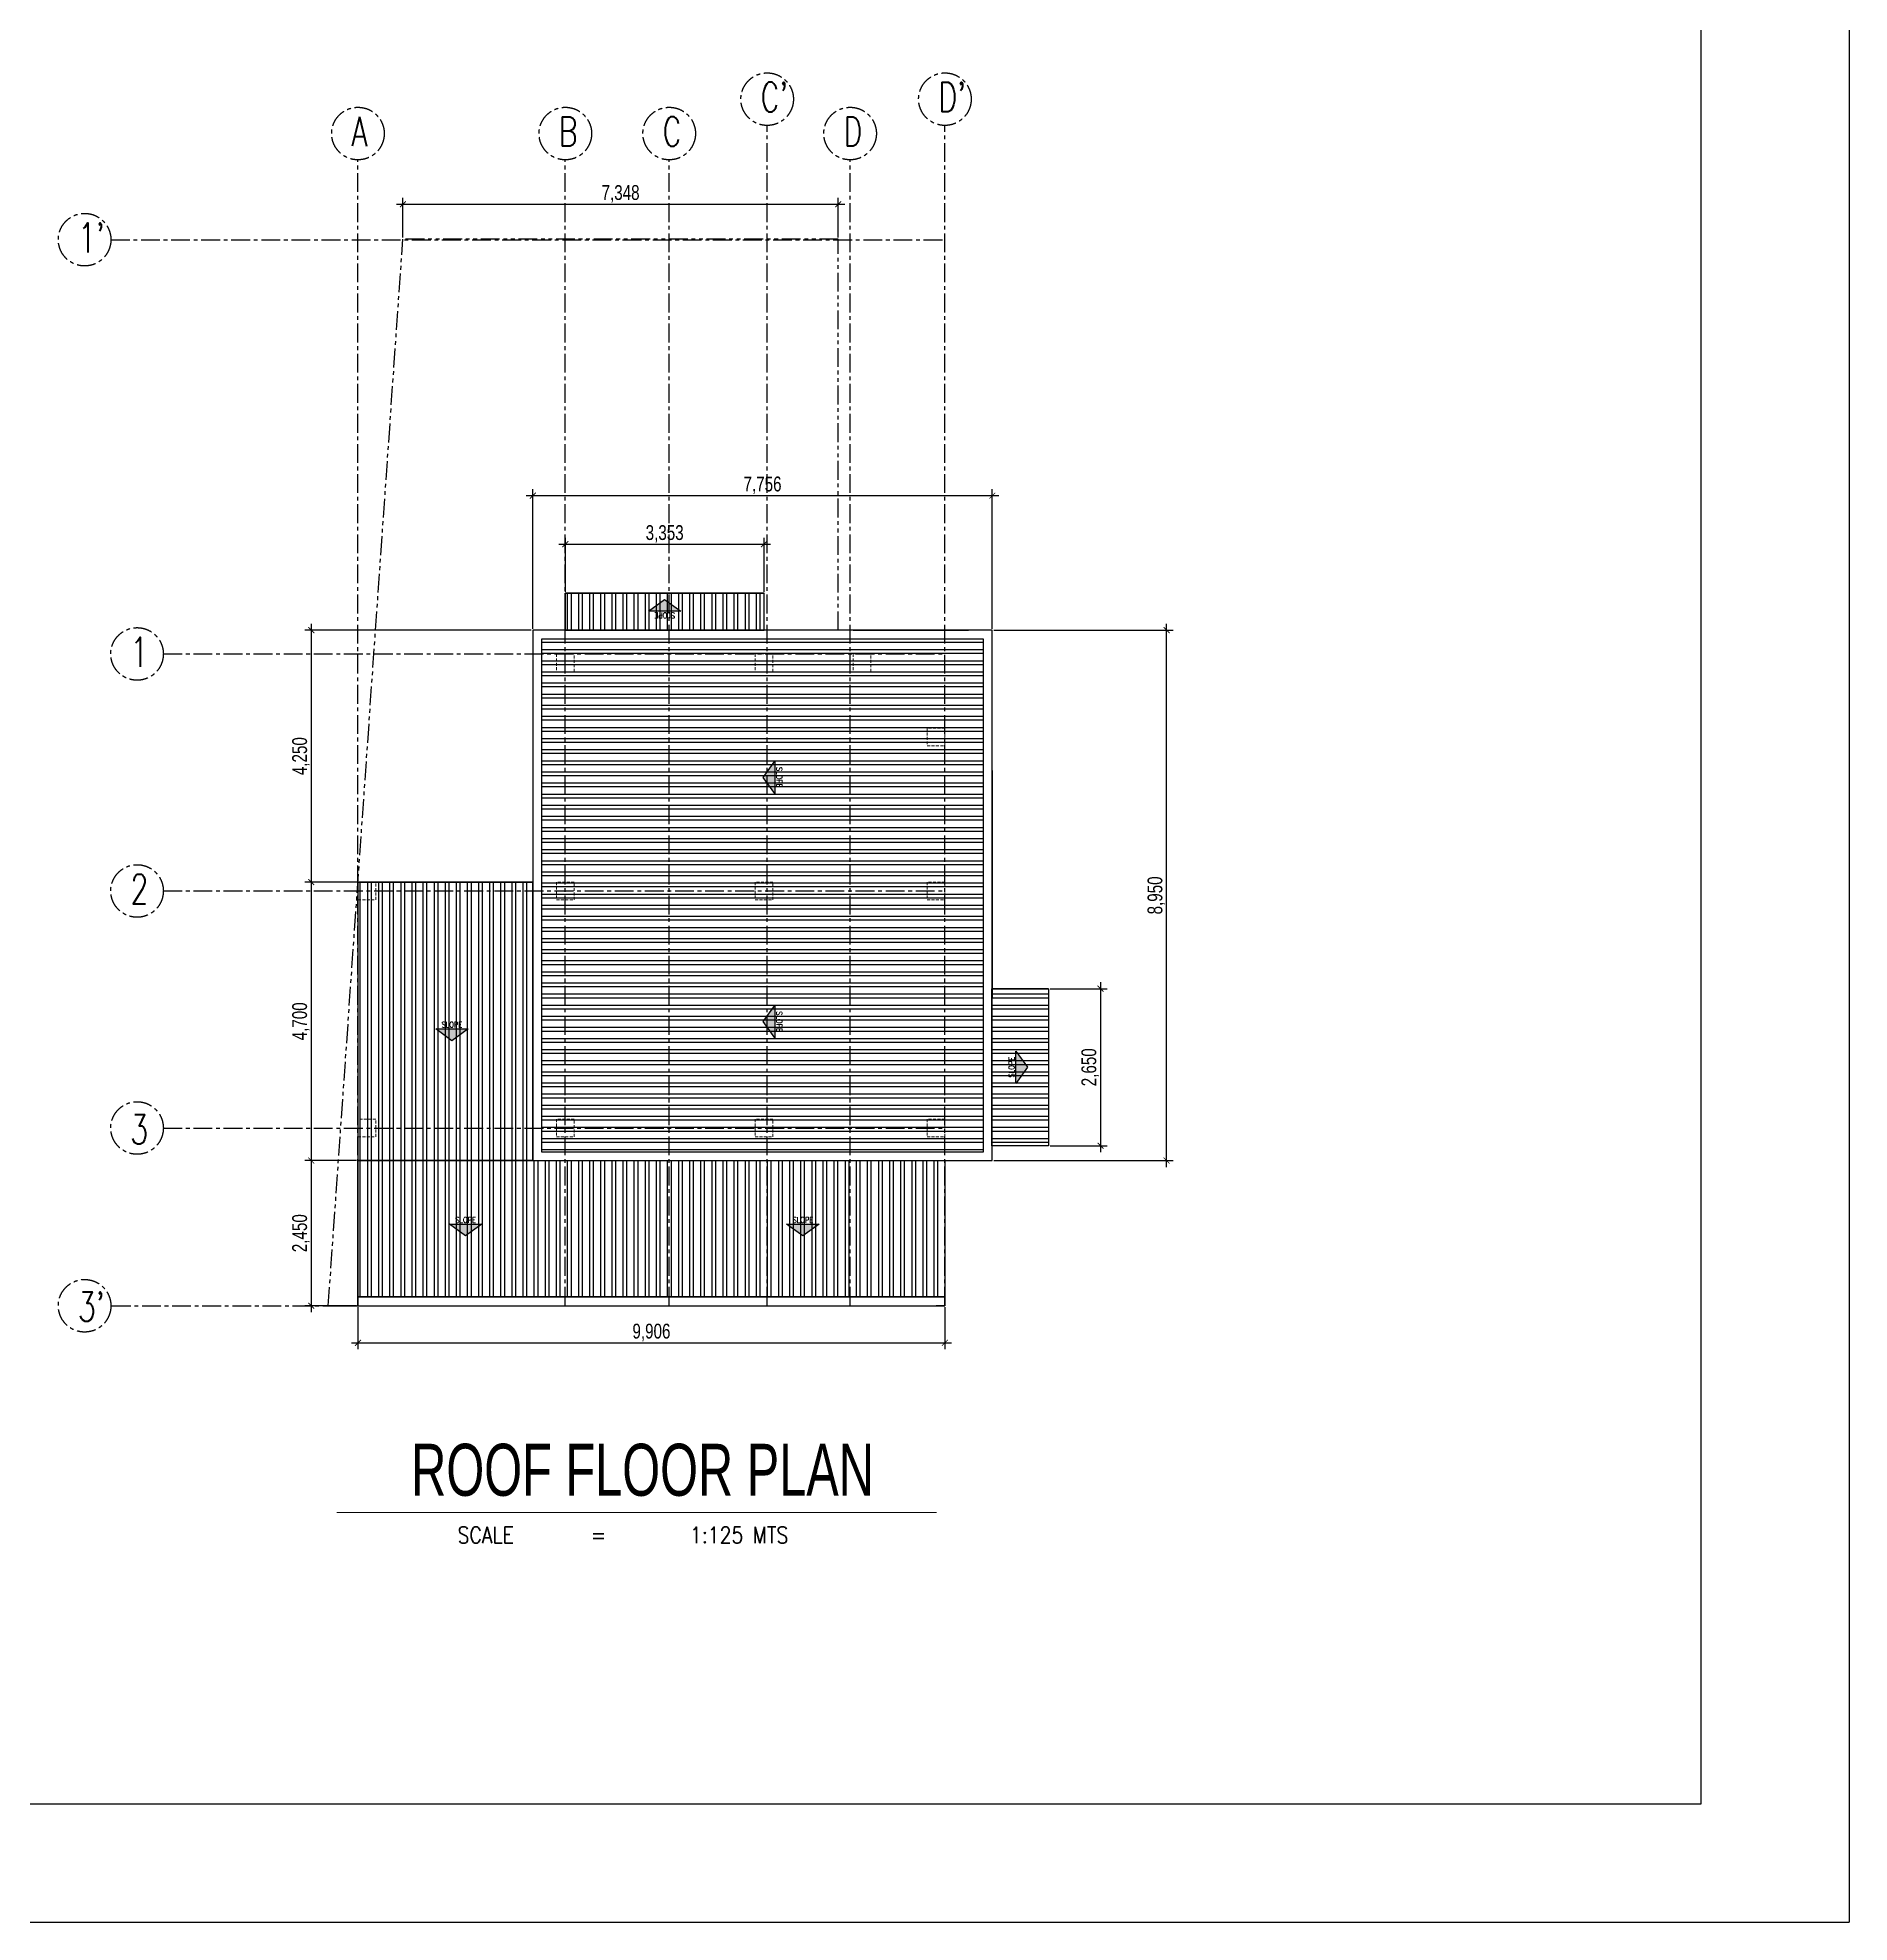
# Model space of a CAD drawing. Header units: millimetres. Extents: x -248340 to 456025, y 261499 to 1049645.
# Drawn here: x -63715 to -33139, y 363632 to 395435 of the extents above; entities that cross this region are included whole.
import ezdxf
from ezdxf.enums import TextEntityAlignment as Align

# ---------------------------------------------------------------- set-up
doc = ezdxf.new("R2010")
doc.units = ezdxf.units.MM
doc.header["$LTSCALE"] = 8
doc.header["$MEASUREMENT"] = 0
doc.header["$PDMODE"] = 3
doc.header["$PDSIZE"] = 0.3125
for name, pattern in [('CENTER', [50.8, 31.75, -6.35, 6.35, -6.35]), ('CONTINOUS', [0]), ('DASHED2', [0.375, 0.25, -0.125]), ('PHANTOM', [63.5, 31.75, -6.35, 6.35, -6.35, 6.35, -6.35])]:
    doc.linetypes.add(name, pattern=pattern)
doc.layers.get('0').update_dxf_attribs({"linetype": 'CONTINUOUS'})
doc.layers.get('DEFPOINTS').update_dxf_attribs({"color": 8, "linetype": 'CONTINUOUS'})
for name, color, linetype, lineweight in [('A-ANNO-DIMS', 211, 'CONTINUOUS', 9), ('DIM', 2, 'CONTINUOUS', 25), ('S_wall', 251, 'CONTINUOUS', 0)]:
    doc.layers.add(name, color=color, linetype=linetype, lineweight=lineweight)
for name, color, linetype in [('ar_grid', 10, 'CENTER'), ('AR_ROOF', 7, 'CONTINUOUS'), ('ar_wall', 7, 'CONTINOUS'), ('MARK', 7, 'CONTINUOUS'), ('TEXT', 2, 'CONTINUOUS')]:
    doc.layers.add(name, color=color, linetype=linetype)
doc.layers.add('mv', color=30, linetype='CONTINUOUS', plot=False)
doc.styles.add('EN-SCL-DIM', font='swisscl.ttf')
doc.styles.add('ROMANS', font='ROMANS', dxfattribs={"width": 0.8, "bigfont": 'BIGFONT'})
doc.styles.get("Standard").update_dxf_attribs({"font": 'txt.shx', "width": 0.7, "bigfont": 'extfont.shx'})
doc.dimstyles.new('SC50', dxfattribs={"dimscale": 0.5, "dimtxt": 250, "dimasz": 200, "dimexe": 220, "dimexo": 50, "dimgap": 50, "dimtad": 1, "dimdec": 0, "dimrnd": 1, "dimzin": 0, "dimdsep": 46, "dimlunit": 6, "dimtxsty": 'EN-SCL-DIM', "dimblk": 'ARCHTICK', "dimcen": 100, "dimdle": 220, "dimclrd": 1, "dimclre": 1, "dimclrt": 3, "dimadec": 0, "dimazin": 0, "dimtfac": 1, "dimtdec": 0, "dimtofl": 0, "dimtmove": 0, "dimatfit": 3, "dimldrblk": 'OPEN90', "dimfxl": 1, "dimtolj": 1, "dimtzin": 0, "dimarcsym": 1})
pattern_1 = [(180, (-178145.3, 735484.81), (-1e-14, -187.5), []), (180, (-178207.8, 735547.31), (-1e-14, -187.5), [])]
pattern_2 = [(90, (-178145.3, 735484.81), (-187.5, 0), []), (90, (-178082.8, 735547.31), (-187.5, 0), [])]

# ---------------------------------------------------------------- blocks, each defined once
blk = doc.blocks.new('SKOPE')
at = {"layer": 'AR_ROOF', "ltscale": 1.25, "true_color": 0x939598}
h = blk.add_hatch(color=252, dxfattribs=at)
h.dxf.hatch_style = 1
h.paths.add_polyline_path([(117439, -356712), (117166, -356911), (116892, -356712)])
at = {"layer": 'AR_ROOF', "ltscale": 1.25}
for p, q in [((116892, -356712), (117439, -356712)), ((117166, -356911), (116892, -356712)), ((117439, -356712), (117166, -356911))]:
    blk.add_line(p, q, dxfattribs=at)
at = {"layer": 'TEXT', "linetype": 'Continuous', "style": 'ROMANS', "width": 0.85}
blk.add_text('SLOPE', height=96.9, dxfattribs=at).set_placement((117166, -356640), align=Align.MIDDLE)
blk = doc.blocks.new('231')
at = {"layer": 'A-ANNO-DIMS', "color": 0, "linetype": 'DASHED2', "ltscale": 25}
for points in [[(123186, -350749), (123486, -350749), (123486, -350449), (123186, -350449)], [(126539, -350749), (126839, -350749), (126839, -350449), (126539, -350449)], [(128192, -350749), (128492, -350749), (128492, -350449), (128192, -350449)], [(129442, -351999), (129742, -351999), (129742, -351699), (129442, -351699)], [(119836, -354599), (120136, -354599), (120136, -354299), (119836, -354299)], [(123186, -354599), (123486, -354599), (123486, -354299), (123186, -354299)], [(126539, -354599), (126839, -354599), (126839, -354299), (126539, -354299)], [(129442, -354599), (129742, -354599), (129742, -354299), (129442, -354299)], [(119836, -358599), (120136, -358599), (120136, -358299), (119836, -358299)], [(123186, -358599), (123486, -358599), (123486, -358299), (123186, -358299)], [(126539, -358599), (126839, -358599), (126839, -358299), (126539, -358299)], [(129442, -358599), (129742, -358599), (129742, -358299), (129442, -358299)]]:
    blk.add_lwpolyline(points, close=True, dxfattribs=at)
blk = doc.blocks.new('_ArchTick')
at = {"color": 0, "linetype": 'ByBlock', "const_width": 0.15}
blk.add_lwpolyline([(-0.5, -0.5), (0.5, 0.5)], dxfattribs=at)
blk = doc.blocks.new('*D982')
at = {"layer": 'DEFPOINTS', "color": 0, "ltscale": 1.25, "transparency": 16777216}
for p in [(-51456, 386887), (-54809, 386061), (-51456, 386061)]:
    blk.add_point(p, dxfattribs=at)
at = {"layer": 'DIM', "color": 1, "lineweight": -2, "ltscale": 1.25, "transparency": 16777216}
for p, q in [((-54919, 386887), (-51346, 386887)), ((-54809, 386086), (-54809, 386997)), ((-51456, 386086), (-51456, 386997))]:
    blk.add_line(p, q, dxfattribs=at)
at = {"layer": 'DIM', "color": 1, "lineweight": -2, "ltscale": 1.25, "transparency": 16777216, "xscale": 100, "yscale": 100, "zscale": 100, "rotation": 180}
blk.add_blockref('_ArchTick', (-54809, 386887), dxfattribs=at)
at = {"layer": 'DIM', "color": 1, "lineweight": -2, "ltscale": 1.25, "transparency": 16777216, "xscale": 100, "yscale": 100, "zscale": 100}
blk.add_blockref('_ArchTick', (-51456, 386887), dxfattribs=at)
at = {"layer": 'DIM', "color": 3, "ltscale": 1.25, "transparency": 16777216, "insert": (-53133, 387061), "char_height": 125, "attachment_point": 5, "style": 'EN-SCL-DIM'}
blk.add_mtext('\\A1;{\\H2x;3,353}', dxfattribs=at)
blk = doc.blocks.new('_Open90')
at = {"color": 0, "linetype": 'ByBlock', "lineweight": -2}
for p, q in [((0, 0), (-1, 0)), ((-0.5, 0.5), (0, 0)), ((0, 0), (-0.5, -0.5))]:
    blk.add_line(p, q, dxfattribs=at)
blk = doc.blocks.new('*D983')
at = {"layer": 'DEFPOINTS', "color": 0, "ltscale": 1.25, "transparency": 16777216}
for p in [(-47603, 387707), (-55359, 385436), (-47603, 385436)]:
    blk.add_point(p, dxfattribs=at)
at = {"layer": 'DIM', "color": 1, "lineweight": -2, "ltscale": 1.25, "transparency": 16777216}
for p, q in [((-55469, 387707), (-47493, 387707)), ((-55359, 385461), (-55359, 387817)), ((-47603, 385461), (-47603, 387817))]:
    blk.add_line(p, q, dxfattribs=at)
at = {"layer": 'DIM', "color": 1, "lineweight": -2, "ltscale": 1.25, "transparency": 16777216, "xscale": 100, "yscale": 100, "zscale": 100, "rotation": 180}
blk.add_blockref('_ArchTick', (-55359, 387707), dxfattribs=at)
at = {"layer": 'DIM', "color": 1, "lineweight": -2, "ltscale": 1.25, "transparency": 16777216, "xscale": 100, "yscale": 100, "zscale": 100}
blk.add_blockref('_ArchTick', (-47603, 387707), dxfattribs=at)
at = {"layer": 'DIM', "color": 3, "ltscale": 1.25, "transparency": 16777216, "insert": (-51481, 387881), "char_height": 125, "attachment_point": 5, "style": 'EN-SCL-DIM'}
blk.add_mtext('\\A1;{\\H2x;7,756}', dxfattribs=at)
blk = doc.blocks.new('*D984')
at = {"layer": 'DEFPOINTS', "color": 0, "ltscale": 1.25, "transparency": 16777216}
for p in [(-46653, 379386), (-46653, 376736), (-45777, 376736)]:
    blk.add_point(p, dxfattribs=at)
at = {"layer": 'DIM', "color": 1, "lineweight": -2, "ltscale": 1.25, "transparency": 16777216}
for p, q in [((-45777, 379496), (-45777, 376626)), ((-46628, 379386), (-45667, 379386)), ((-46628, 376736), (-45667, 376736))]:
    blk.add_line(p, q, dxfattribs=at)
at = {"layer": 'DIM', "color": 1, "lineweight": -2, "ltscale": 1.25, "transparency": 16777216, "xscale": 100, "yscale": 100, "zscale": 100}
for p, rotation in [((-45777, 379386), 90), ((-45777, 376736), 270)]:
    blk.add_blockref('_ArchTick', p, dxfattribs=dict(at, rotation=rotation))
at = {"layer": 'DIM', "color": 3, "ltscale": 1.25, "transparency": 16777216, "insert": (-45951, 378061), "char_height": 125, "attachment_point": 5, "rotation": 90, "style": 'EN-SCL-DIM'}
blk.add_mtext('\\A1;{\\H2x;2,650}', dxfattribs=at)
blk = doc.blocks.new('*D985')
at = {"layer": 'DEFPOINTS', "color": 0, "ltscale": 1.25, "transparency": 16777216}
for p in [(-47603, 385436), (-44661, 385436), (-47603, 376486)]:
    blk.add_point(p, dxfattribs=at)
at = {"layer": 'DIM', "color": 1, "lineweight": -2, "ltscale": 1.25, "transparency": 16777216}
for p, q in [((-44661, 376376), (-44661, 385546)), ((-47578, 385436), (-44551, 385436)), ((-47578, 376486), (-44551, 376486))]:
    blk.add_line(p, q, dxfattribs=at)
at = {"layer": 'DIM', "color": 1, "lineweight": -2, "ltscale": 1.25, "transparency": 16777216, "xscale": 100, "yscale": 100, "zscale": 100}
for p, rotation in [((-44661, 385436), 90), ((-44661, 376486), 270)]:
    blk.add_blockref('_ArchTick', p, dxfattribs=dict(at, rotation=rotation))
at = {"layer": 'DIM', "color": 3, "ltscale": 1.25, "transparency": 16777216, "insert": (-44835, 380961), "char_height": 125, "attachment_point": 5, "rotation": 90, "style": 'EN-SCL-DIM'}
blk.add_mtext('\\A1;{\\H2x;8,950}', dxfattribs=at)
blk = doc.blocks.new('*D986')
at = {"layer": 'DEFPOINTS', "color": 0, "ltscale": 1.25, "transparency": 16777216}
for p in [(-55359, 385436), (-59097, 381186), (-55359, 381186)]:
    blk.add_point(p, dxfattribs=at)
at = {"layer": 'DIM', "color": 1, "lineweight": -2, "ltscale": 1.25, "transparency": 16777216}
for p, q in [((-59097, 385546), (-59097, 381076)), ((-55384, 385436), (-59207, 385436)), ((-55384, 381186), (-59207, 381186))]:
    blk.add_line(p, q, dxfattribs=at)
at = {"layer": 'DIM', "color": 1, "lineweight": -2, "ltscale": 1.25, "transparency": 16777216, "xscale": 100, "yscale": 100, "zscale": 100}
for p, rotation in [((-59097, 385436), 90), ((-59097, 381186), 270)]:
    blk.add_blockref('_ArchTick', p, dxfattribs=dict(at, rotation=rotation))
at = {"layer": 'DIM', "color": 3, "ltscale": 1.25, "transparency": 16777216, "insert": (-59271, 383311), "char_height": 125, "attachment_point": 5, "rotation": 90, "style": 'EN-SCL-DIM'}
blk.add_mtext('\\A1;{\\H2x;4,250}', dxfattribs=at)
blk = doc.blocks.new('*D987')
at = {"layer": 'DEFPOINTS', "color": 0, "ltscale": 1.25, "transparency": 16777216}
for p in [(-58309, 381186), (-59097, 376486), (-58309, 376486)]:
    blk.add_point(p, dxfattribs=at)
at = {"layer": 'DIM', "color": 1, "lineweight": -2, "ltscale": 1.25, "transparency": 16777216}
for p, q in [((-58334, 381186), (-59207, 381186)), ((-59097, 381296), (-59097, 376376)), ((-58334, 376486), (-59207, 376486))]:
    blk.add_line(p, q, dxfattribs=at)
at = {"layer": 'DIM', "color": 1, "lineweight": -2, "ltscale": 1.25, "transparency": 16777216, "xscale": 100, "yscale": 100, "zscale": 100}
for p, rotation in [((-59097, 381186), 90), ((-59097, 376486), 270)]:
    blk.add_blockref('_ArchTick', p, dxfattribs=dict(at, rotation=rotation))
at = {"layer": 'DIM', "color": 3, "ltscale": 1.25, "transparency": 16777216, "insert": (-59271, 378836), "char_height": 125, "attachment_point": 5, "rotation": 90, "style": 'EN-SCL-DIM'}
blk.add_mtext('\\A1;{\\H2x;4,700}', dxfattribs=at)
blk = doc.blocks.new('*D988')
at = {"layer": 'DEFPOINTS', "color": 0, "ltscale": 1.25, "transparency": 16777216}
for p in [(-58309, 376486), (-59097, 374036), (-58309, 374036)]:
    blk.add_point(p, dxfattribs=at)
at = {"layer": 'DIM', "color": 1, "lineweight": -2, "ltscale": 1.25, "transparency": 16777216}
for p, q in [((-59097, 376596), (-59097, 373926)), ((-58334, 376486), (-59207, 376486)), ((-58334, 374036), (-59207, 374036))]:
    blk.add_line(p, q, dxfattribs=at)
at = {"layer": 'DIM', "color": 1, "lineweight": -2, "ltscale": 1.25, "transparency": 16777216, "xscale": 100, "yscale": 100, "zscale": 100}
for p, rotation in [((-59097, 376486), 90), ((-59097, 374036), 270)]:
    blk.add_blockref('_ArchTick', p, dxfattribs=dict(at, rotation=rotation))
at = {"layer": 'DIM', "color": 3, "ltscale": 1.25, "transparency": 16777216, "insert": (-59271, 375261), "char_height": 125, "attachment_point": 5, "rotation": 90, "style": 'EN-SCL-DIM'}
blk.add_mtext('\\A1;{\\H2x;2,450}', dxfattribs=at)
blk = doc.blocks.new('*D989')
at = {"layer": 'DEFPOINTS', "color": 0, "ltscale": 1.25, "transparency": 16777216}
for p in [(-58309, 374036), (-48403, 374036), (-48403, 373412)]:
    blk.add_point(p, dxfattribs=at)
at = {"layer": 'DIM', "color": 1, "lineweight": -2, "ltscale": 1.25, "transparency": 16777216}
for p, q in [((-58309, 374011), (-58309, 373302)), ((-48403, 374011), (-48403, 373302)), ((-58419, 373412), (-48293, 373412))]:
    blk.add_line(p, q, dxfattribs=at)
at = {"layer": 'DIM', "color": 1, "lineweight": -2, "ltscale": 1.25, "transparency": 16777216, "xscale": 100, "yscale": 100, "zscale": 100, "rotation": 180}
blk.add_blockref('_ArchTick', (-58309, 373412), dxfattribs=at)
at = {"layer": 'DIM', "color": 1, "lineweight": -2, "ltscale": 1.25, "transparency": 16777216, "xscale": 100, "yscale": 100, "zscale": 100}
blk.add_blockref('_ArchTick', (-48403, 373412), dxfattribs=at)
at = {"layer": 'DIM', "color": 3, "ltscale": 1.25, "transparency": 16777216, "insert": (-53356, 373585), "char_height": 125, "attachment_point": 5, "style": 'EN-SCL-DIM'}
blk.add_mtext('\\A1;{\\H2x;9,906}', dxfattribs=at)
blk = doc.blocks.new('*D1054')
at = {"layer": 'DEFPOINTS', "color": 0, "ltscale": 1.25, "transparency": 16777216}
for p in [(-50203, 392625), (-57551, 392036), (-50203, 392036)]:
    blk.add_point(p, dxfattribs=at)
at = {"layer": 'DIM', "color": 1, "lineweight": -2, "ltscale": 1.25, "transparency": 16777216}
for p, q in [((-57661, 392625), (-50093, 392625)), ((-57551, 392061), (-57551, 392735)), ((-50203, 392061), (-50203, 392735))]:
    blk.add_line(p, q, dxfattribs=at)
at = {"layer": 'DIM', "color": 1, "lineweight": -2, "ltscale": 1.25, "transparency": 16777216, "xscale": 100, "yscale": 100, "zscale": 100, "rotation": 180}
blk.add_blockref('_ArchTick', (-57551, 392625), dxfattribs=at)
at = {"layer": 'DIM', "color": 1, "lineweight": -2, "ltscale": 1.25, "transparency": 16777216, "xscale": 100, "yscale": 100, "zscale": 100}
blk.add_blockref('_ArchTick', (-50203, 392625), dxfattribs=at)
at = {"layer": 'DIM', "color": 3, "ltscale": 1.25, "transparency": 16777216, "insert": (-53877, 392799), "char_height": 125, "attachment_point": 5, "style": 'EN-SCL-DIM'}
blk.add_mtext('\\A1;{\\H2x;7,348}', dxfattribs=at)

msp = doc.modelspace()

# ---------------------------------------------------------------- hatches: boundary and pattern name
at = {"layer": 'AR_ROOF', "ltscale": 1.25, "true_color": 0x939598}
h = msp.add_hatch(dxfattribs=at)
h.set_pattern_fill('ANSI32', color=252, scale=500, angle=45)
h.set_pattern_definition(pattern_2)
h.paths.add_polyline_path([(-51456.214, 386061.018), (-54809.414, 386061.018), (-54809.414, 385436.018), (-51456.214, 385436.018)])
h = msp.add_hatch(dxfattribs=at)
h.set_pattern_fill('ANSI32', color=252, scale=500, angle=135)
h.set_pattern_definition(pattern_1)
h.paths.add_polyline_path([(-47753.014, 385286.018), (-55209.414, 385286.018), (-55209.414, 376636.473), (-47753.014, 376636.473)])
h = msp.add_hatch(dxfattribs=at)
h.set_pattern_fill('ANSI32', color=252, scale=500, angle=45)
h.set_pattern_definition(pattern_2)
h.paths.add_polyline_path([(-55359.414, 381186.018), (-58309.414, 381186.018), (-58309.414, 376486.473), (-55359.414, 376486.473)])
h = msp.add_hatch(dxfattribs=at)
h.set_pattern_fill('ANSI32', color=252, scale=500, angle=135)
h.set_pattern_definition(pattern_1)
h.paths.add_polyline_path([(-47612.958, 379385.874), (-46653.014, 379385.874), (-46653.014, 376735.891), (-47612.958, 376735.891)])
h = msp.add_hatch(dxfattribs=at)
h.set_pattern_fill('ANSI32', color=252, scale=500, angle=45)
h.set_pattern_definition(pattern_2)
h.paths.add_polyline_path([(-58309.414, 376486.473), (-48403.014, 376486.473), (-48403.014, 374186.018), (-58309.414, 374186.018)])

# ---------------------------------------------------------------- linework, layer by layer
at = {"layer": 'ar_grid', "ltscale": 1.25}
for p, q in [((-51403.014, 374036.018), (-51403.014, 393954.187)), ((-48403.014, 374036.018), (-48403.014, 393954.187)), ((-58309.414, 374036.018), (-58309.414, 393374.211)), ((-54809.414, 374036.018), (-54809.414, 393374.211)), ((-53056.214, 374036.018), (-53056.214, 393374.211)), ((-50003.014, 374036.018), (-50003.014, 393374.211)), ((-62478.93, 392026.966), (-48403.014, 392026.966)), ((-61594.044, 385036.018), (-48403.014, 385036.018)), ((-61594.044, 381036.018), (-48403.014, 381036.018)), ((-61594.044, 377036.018), (-48403.014, 377036.018)), ((-62460.764, 374036.018), (-48403.014, 374036.018))]:
    msp.add_line(p, q, dxfattribs=at)
for centre in [(-51403.014, 394397.783), (-48403.014, 394397.783), (-58309.414, 393817.807), (-54809.414, 393817.807), (-53056.214, 393817.807), (-50003.014, 393817.807), (-62922.527, 392026.966), (-62037.64, 385036.018), (-62037.64, 381036.018), (-62037.64, 377036.018), (-62922.527, 374036.018)]:
    msp.add_circle(centre, 443.596, dxfattribs=at)
at = {"layer": 'AR_ROOF', "ltscale": 1.25}
for p, q in [((-58309.414, 374036.018), (-58309.414, 374186.018)), ((-58309.414, 374186.018), (-48403.014, 374186.018))]:
    msp.add_line(p, q, dxfattribs=at)
for points in [[(-51456.214, 386061.018), (-54809.414, 386061.018), (-54809.414, 385436.018), (-51456.214, 385436.018)], [(-47612.958, 379385.874), (-46653.014, 379385.874), (-46653.014, 376735.891), (-47612.958, 376735.891)], [(-58309.414, 376486.473), (-48403.014, 376486.473), (-48403.014, 374186.018), (-58309.414, 374186.018)]]:
    msp.add_lwpolyline(points, close=True, dxfattribs=at)
at = {"layer": 'ar_wall', "linetype": 'PHANTOM', "ltscale": 1.25}
for p, q in [((-58809.414, 374036.018), (-57550.672, 392036.018)), ((-50203.014, 392036.018), (-57550.672, 392036.018)), ((-50203.014, 385436.018), (-50203.014, 392036.018))]:
    msp.add_line(p, q, dxfattribs=at)
at = {"layer": 'ar_wall', "ltscale": 1.25}
for p, q in [((-54809.414, 386061.018), (-51456.214, 386061.018)), ((-49953.014, 385436.018), (-49803.014, 385436.018)), ((-47603.014, 383068.486), (-47603.014, 379235.874)), ((-58309.414, 381186.018), (-58309.414, 374036.018)), ((-46653.014, 379385.874), (-46653.014, 376735.891)), ((-46653.014, 376735.891), (-47603.014, 376735.96)), ((-48403.014, 376486.473), (-48403.014, 374035.874)), ((-58809.414, 374036.018), (-48403.014, 374036.018)), ((-58309.414, 374036.018), (-58159.414, 374036.018)), ((-48403.014, 374035.874), (-48553.014, 374035.874))]:
    msp.add_line(p, q, dxfattribs=at)
at = {"layer": 'MARK', "ltscale": 1.25}
for p, q in [((-54809.414, 385436.018), (-54809.414, 386061.018)), ((-51456.214, 385436.018), (-51456.214, 386061.018)), ((-49803.014, 385436.018), (-48003.014, 385436.018)), ((-58309.414, 381186.018), (-55359.414, 381186.018)), ((-46653.014, 379385.874), (-47603.014, 379385.874)), ((-55359.414, 376486.473), (-58309.414, 376486.473))]:
    msp.add_line(p, q, dxfattribs=at)
for points in [[(-47603.014, 385436.018), (-55359.414, 385436.018), (-55359.414, 376486.473), (-47603.014, 376486.473)], [(-47753.014, 385286.018), (-55209.414, 385286.018), (-55209.414, 376636.473), (-47753.014, 376636.473)], [(-55359.414, 381186.018), (-58309.414, 381186.018), (-58309.414, 376486.473), (-55359.414, 376486.473)]]:
    msp.add_lwpolyline(points, close=True, dxfattribs=at)
at = {"layer": 'mv', "color": 6}
for p, q in [((-33138.72, 423031.954), (-33138.72, 363631.954)), ((-35638.72, 365631.954), (-35638.72, 421031.954)), ((-115238.72, 365631.954), (-35638.72, 365631.954)), ((-117238.72, 363631.954), (-33138.72, 363631.954))]:
    msp.add_line(p, q, dxfattribs=at)
at = {"layer": 'S_wall', "ltscale": 1.25}
msp.add_line((-58663.214, 370547.743), (-48542.453, 370547.743), dxfattribs=at)

# ---------------------------------------------------------------- block references
at = {"layer": 'AR_ROOF'}
for p, rotation in [((64032.707, 29046.179), 180), ((305440.691, 500119.201), 270), ((305440.691, 495997.257), 270), ((-403917.531, 260895.987), 89.99999999999999)]:
    msp.add_blockref('SKOPE', p, dxfattribs=dict(at, rotation=rotation))
for name, p in [('231', (-178145.3, 735484.811)), ('SKOPE', (-173889.587, 735419.519)), ('SKOPE', (-173658.435, 732124.781)), ('SKOPE', (-167965.794, 732124.781))]:
    msp.add_blockref(name, p, dxfattribs=at)

# ---------------------------------------------------------------- texts
at = {"layer": 'ar_grid', "ltscale": 1.25, "char_height": 500, "attachment_point": 1}
for s, insert in [("C'", (-51513.712, 394682.119)), ("D'", (-48513.712, 394682.119)), ('A', (-58420.112, 394102.143)), ('B', (-54920.112, 394102.143)), ('C', (-53166.912, 394102.143)), ('D', (-50113.712, 394102.143)), ("1'", (-63033.225, 392311.302)), ('1', (-62148.339, 385320.354)), ('2', (-62148.339, 381320.354)), ('3', (-62151.852, 377264.636)), ("3'", (-63035.764, 374272.959))]:
    msp.add_mtext_dynamic_manual_height_columns(s, width=0.40068, gutter_width=1, heights=[0], dxfattribs=dict(at, insert=insert))
at = {"layer": 'MARK', "style": 'ROMANS', "width": 0.85}
msp.add_text('SCALE       =        1:125 MTS', height=274.43234, dxfattribs=at).set_placement((-56627.847, 370031.016))
at = {"layer": 'TEXT', "insert": (-57411.347, 371707.455), "char_height": 878.18348, "width": 11830.07864, "attachment_point": 1}
msp.add_mtext('{\\fFranklin Gothic Heavy|b0|i0|c0|p34;ROOF FLOOR PLAN}', dxfattribs=at)

# ---------------------------------------------------------------- dimensions: what is measured, and where the dimension line sits
at = {"layer": 'DIM', "color": 0, "ltscale": 1.25}
for base, p1, p2, picture, middle in [((-50203.014, 392624.965), (-57551.305, 392036.018), (-50203.014, 392036.018), '*D1054', (-53877.159, 392798.801)), ((-47603.014, 387706.843), (-55359.414, 385436.018), (-47603.014, 385436.018), '*D983', (-51481.214, 387880.516)), ((-51456.214, 386887.421), (-54809.414, 386061.018), (-51456.214, 386061.018), '*D982', (-53132.814, 387061.258)), ((-48403.014, 373411.699), (-58309.414, 374036.018), (-48403.014, 374035.874), '*D989', (-53356.214, 373585.372))]:
    dim = msp.add_linear_dim(base=base, p1=p1, p2=p2, text='{\\H2x;<>}', dimstyle='SC50', dxfattribs=at)
    dim.commit()
    dim.dimension.update_dxf_attribs({"geometry": picture, "text_midpoint": middle})
for base, p1, p2, picture, middle in [((-59097.407, 381186.018), (-55359.414, 385436.018), (-55359.414, 381186.018), '*D986', (-59271.08, 383311.018)), ((-44660.918, 385436.018), (-47603.014, 376486.473), (-47603.014, 385436.018), '*D985', (-44834.591, 380961.246)), ((-59097.407, 376486.473), (-58309.414, 381186.018), (-58309.414, 376486.473), '*D987', (-59271.08, 378836.246)), ((-45777.44, 376735.891), (-46653.014, 379385.874), (-46653.206, 376735.891), '*D984', (-45951.113, 378060.882)), ((-59097.407, 374036.018), (-58309.414, 376486.473), (-58309.414, 374036.018), '*D988', (-59271.08, 375261.246))]:
    dim = msp.add_linear_dim(base=base, p1=p1, p2=p2, angle=90, text='{\\H2x;<>}', dimstyle='SC50', dxfattribs=at)
    dim.commit()
    dim.dimension.update_dxf_attribs({"geometry": picture, "text_midpoint": middle})

doc.saveas('drawing.dxf')
